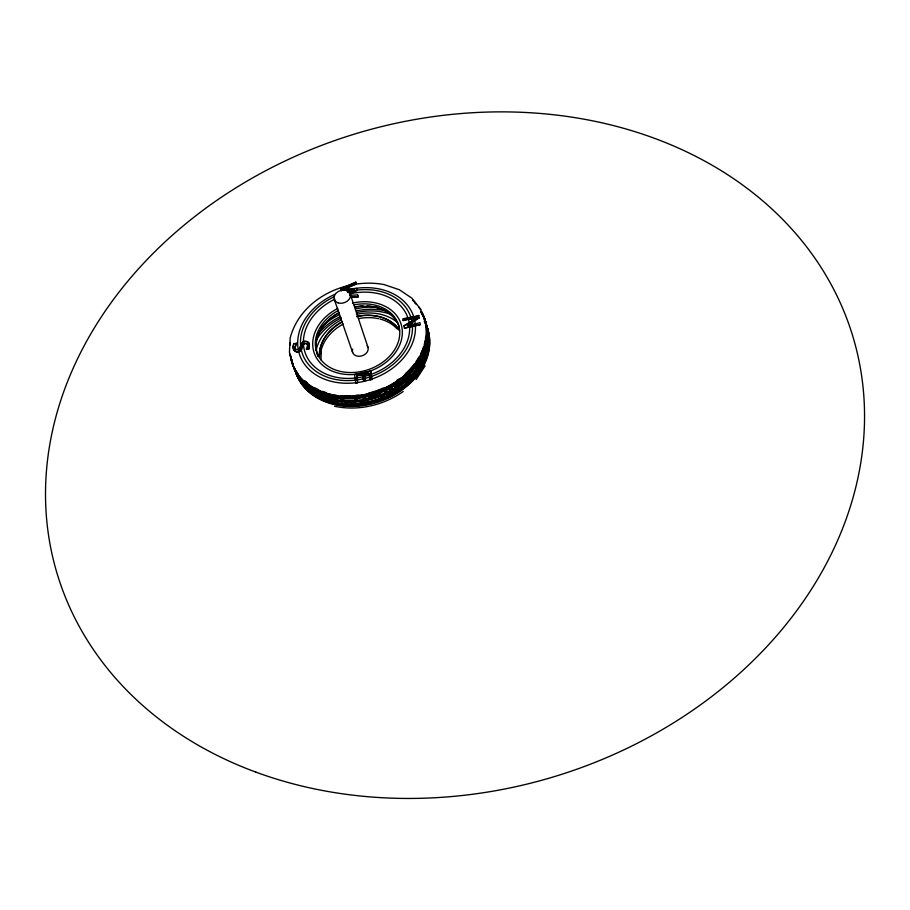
<?xml version="1.0" encoding="UTF-8"?>
<svg xmlns="http://www.w3.org/2000/svg" width="910" height="910" viewBox="0 0 910 910"><rect width="100%" height="100%" fill="white"/><g stroke="black" fill="none" stroke-linecap="round" stroke-linejoin="round"><path stroke-width="1.36" d="M307.671 345.163L306.386 349.156L308.899 348.61L309.468 344.651M295.056 347.938L296.637 343.514L293.85 343.65C291.052 347.757 294.965 354.195 299.879 351.385C303.644 350.009 301.392 341.739 306.92 343.866L307.534 344.583M320.934 359.86L321.275 351.146M293.35 346.062L293.464 349.486M307.546 347.665L307.83 345.584L306.761 343.434C300.607 341.455 301.938 357.607 293.668 349.849M306.363 349.03L309.059 349.042L309.286 343.798M420.909 309.468L411.877 298.184L399.41 289.767L384.145 284.591C345.902 277.3 300.675 298.582 290.21 337.849L289.425 352.363L293.339 366.048M416.098 379.584L425.095 365.888M307.091 348.632L306.545 349.588M296.478 343.081L294.908 346.494L295.375 349.11M302.393 342.831L298.855 349.884M407.487 325.848L419.954 322.675L420.34 324.654L404.427 328.123L403.995 325.825L416.905 317.795L403.096 320.331L416.78 317.351M407.612 323.949L403.995 325.825M409.932 322.413L415.745 318.557M407.35 325.416L419.1 317.67L408.658 325.075M403.232 391.482C383.463 405.325 358.392 411.286 334.641 406.281L334.55 406.269M303.019 342.433L304.623 341.864M340.772 288.55L341.159 290.745L340.772 288.55L355.833 282.1L356.208 284.159L343.661 289.403L356.072 283.727L355.833 282.1M340.92 288.993L355.981 282.532M347.95 292.497L354.377 290.301M349.349 292.406L353.114 290.825M349.372 293.316L356.993 290.142L356.754 288.527L343.514 288.959M349.508 293.759L357.141 290.586L356.754 288.527M403.221 320.775L402.846 318.796L418.839 315.781L404.302 318.944M296.637 343.514L293.85 343.65M410 325.302L416.302 323.937M364.58 374.044L369.141 373.521L364.58 374.044L365.57 380.414L363.659 380.824L362.669 374.454L356.686 375.75L357.721 382.564L355.81 382.974L354.536 374.454L370.666 370.962L371.985 379.481L369.926 379.47L371.985 379.481M356.037 374.59L358.722 373.999M361.406 373.418L366.775 372.258M362.817 374.886L356.686 375.75M362.669 374.454L363.511 380.403L365.57 380.414M341.011 290.301L354.229 289.858M346.437 290.563L353.046 290.347M349.645 295.261L357.687 294.988L358.062 296.99L351.397 297.149M351.249 296.717L358.062 296.99M295.488 349.122C302.188 352.443 299.231 338.292 307.068 341.546A5.187 3.97 -20.4 0 1 308.945 343.047L309.446 344.219M296.012 349.872L295.204 348.689M355.81 382.974L357.721 382.564M334.254 299.379L352.602 352.409M350.202 293.953L367.947 347.176M404.427 328.123L420.34 324.654M418.702 315.338L419.226 318.113M370.666 370.962L371.837 379.049M369.005 373.089L370.063 379.891M357.687 294.988L357.914 296.558M367.151 345.732A8.11 6.279 -18.6 0 1 361.304 356.037A8.11 6.279 -18.6 0 1 352.625 349.099M307.227 341.978A5.187 3.97 -20.4 0 1 309.104 343.479M319.376 356.959A42.986 33.272 -18.6 0 1 342.399 321.674M356.629 316.441A42.986 33.272 -18.6 0 1 399.069 329.67M319.592 356.936A42.781 33.113 -18.6 0 1 342.49 321.833M356.652 316.623A42.781 33.113 -18.6 0 1 399.57 330.83M320.491 354.081A42.702 33.09 -18.6 0 1 343.263 324.062M358.733 318.591A42.702 33.09 -18.6 0 1 378.549 318.682M379.948 319.012A42.702 33.09 -18.6 0 1 397.26 329.022M424.458 321.776A69.388 53.724 -18.6 0 1 383.292 400.241A69.388 53.724 -18.6 0 1 295.875 372.588M428.348 335.153A68.591 53.11 -18.6 0 1 428.417 349.372M428.2 350.668A68.591 53.11 -18.6 0 1 423.878 363.761M423.298 364.933A68.591 53.11 -18.6 0 1 363.682 404.848M360.895 405.212A68.591 53.11 -18.6 0 1 355.355 405.667M347.199 405.655A68.591 53.11 -18.6 0 1 341.841 405.177M339.202 404.802A68.591 53.11 -18.6 0 1 318.978 398.068M310.879 392.676A68.591 53.11 -18.6 0 1 306.909 389.082M305.908 388.035A68.591 53.11 -18.6 0 1 303.132 384.714M428.178 334.584A68.614 53.121 -18.6 0 1 428.257 348.792M427.131 354.058A68.614 53.121 -18.6 0 1 424.868 360.633M422.513 365.536A68.614 53.121 -18.6 0 1 420.5 369.005M418.202 372.406A68.614 53.121 -18.6 0 1 416.541 374.624M414.778 376.774A68.614 53.121 -18.6 0 1 410.296 381.552M399.82 390.094A68.614 53.121 -18.6 0 1 392.699 394.474M390.208 395.782A68.614 53.121 -18.6 0 1 386.42 397.59M385.135 398.148A68.614 53.121 -18.6 0 1 375.819 401.526M366.252 403.835A68.614 53.121 -18.6 0 1 363.488 404.29M357.926 404.939A68.614 53.121 -18.6 0 1 355.15 405.109M346.994 405.098A68.614 53.121 -18.6 0 1 344.298 404.904M338.998 404.245A68.614 53.121 -18.6 0 1 336.416 403.778M333.902 403.221A68.614 53.121 -18.6 0 1 329.898 402.14M326.007 400.81A68.614 53.121 -18.6 0 1 319.911 398.114M301.267 381.825A68.614 53.121 -18.6 0 1 298.491 376.933M424.287 321.196A69.422 53.736 -18.6 0 1 380.539 400.65A69.422 53.736 -18.6 0 1 294.556 367.936M424.56 321.048A69.49 53.758 -18.6 0 1 380.107 399.308A69.49 53.758 -18.6 0 1 294.351 367.97M425.015 321.73A69.513 53.77 -18.6 0 1 379.925 398.751A69.513 53.77 -18.6 0 1 294.499 368.777M423.867 318.637A69.604 53.792 -18.6 0 1 381.028 396.328A69.604 53.792 -18.6 0 1 294.214 368.345M422.74 315.781A69.695 53.815 -18.6 0 1 381.347 394.428A69.695 53.815 -18.6 0 1 293.589 366.775M292.815 364.057A69.695 53.815 -18.6 0 1 291.996 359.894M420.898 311.732A69.786 53.838 -18.6 0 1 377.138 393.962A69.786 53.838 -18.6 0 1 291.109 356.697M422.047 313.347A69.808 53.849 -18.6 0 1 375.386 393.916A69.808 53.849 -18.6 0 1 290.881 356.128M421.637 311.948A69.888 53.872 -18.6 0 1 374.931 392.563A69.888 53.872 -18.6 0 1 290.347 354.775M414.63 302.598A69.888 53.872 -18.6 0 1 416.416 304.531M425.539 325.359A69.08 53.246 -18.6 0 1 425.607 339.612M425.379 340.92A69.08 53.246 -18.6 0 1 403.471 376.114M401.355 377.843A69.08 53.246 -18.6 0 1 347.825 396.282M346.471 396.271A69.08 53.246 -18.6 0 1 341.034 395.986M338.349 395.702A69.08 53.246 -18.6 0 1 305.134 381.438M425.766 336.416A69.103 53.258 -18.6 0 1 425.436 339.032M425.209 340.351A69.103 53.258 -18.6 0 1 424.299 344.31M423.491 346.96A69.103 53.258 -18.6 0 1 420.829 353.489M418.987 356.993A69.103 53.258 -18.6 0 1 416.086 361.611M414.459 363.852A69.103 53.258 -18.6 0 1 405.337 373.76M399.001 378.924A69.103 53.258 -18.6 0 1 396.76 380.505M383.247 388.035A69.103 53.258 -18.6 0 1 368.436 393.131M358.745 394.986A69.103 53.258 -18.6 0 1 355.947 395.304M350.373 395.679A69.103 53.258 -18.6 0 1 344.901 395.679M326.326 392.665A69.103 53.258 -18.6 0 1 322.413 391.346M318.671 389.787A69.103 53.258 -18.6 0 1 315.122 388.035M306.977 382.644A69.103 53.258 -18.6 0 1 304.918 380.88M420.75 311.686A69.103 53.258 -18.6 0 1 422.593 315.429M418.702 307.023A69.911 53.883 -18.6 0 1 377.866 390.925A69.911 53.883 -18.6 0 1 290.131 354.206M290.074 345.095A69.911 53.883 -18.6 0 1 290.404 342.456M412.56 300.175A69.911 53.883 -18.6 0 1 415.37 302.962M354.058 288.606A60.14 46.228 -18.5 0 1 411.434 345.561A60.14 46.228 -18.5 0 1 314.883 374.158A60.14 46.228 -18.5 0 1 335.335 294.146M345.902 290.392A60.14 46.228 -18.5 0 1 348.61 289.687M412.002 322.117A57.205 43.976 -18.5 0 1 364.262 378.571A57.205 43.976 -18.5 0 1 301.074 348.894M300.687 346.357A57.205 43.976 -18.5 0 1 333.845 296.91M347.597 291.882A57.205 43.976 -18.5 0 1 352.762 290.745M356.697 290.142A57.205 43.976 -18.5 0 1 411.775 320.866M350.577 293.714A54.259 41.712 -18.5 0 1 407.157 341.705A54.259 41.712 -18.5 0 1 321.128 371.599A54.259 41.712 -18.5 0 1 334.846 299.174M352.5 303.053A45.784 35.24 -18.5 0 1 400.4 343.195A45.784 35.24 -18.5 0 1 328.453 369.289A45.784 35.24 -18.5 0 1 337.792 308.388M354.149 304.839A43.134 33.215 -18.5 0 1 397.715 343.548A43.134 33.215 -18.5 0 1 330.046 367.469A43.134 33.215 -18.5 0 1 338.531 310.367M318.307 356.288A43.066 33.192 -18.6 0 1 339.316 312.63M354.911 307.114A43.066 33.192 -18.6 0 1 364.421 306.147M365.752 306.158A43.066 33.192 -18.6 0 1 373.635 306.932M374.886 307.182A43.066 33.192 -18.6 0 1 397.351 322.663M397.92 323.767A43.066 33.192 -18.6 0 1 399.297 327.236M318.113 356.379A43.27 33.352 -18.6 0 1 316.862 352.841M315.952 346.664A43.27 33.352 -18.6 0 1 339.237 312.517M356.265 306.738A43.27 33.352 -18.6 0 1 363.113 306.033M367.139 306.056A43.27 33.352 -18.6 0 1 373.714 306.795M374.965 307.045A43.27 33.352 -18.6 0 1 384.395 310.31M385.601 310.947A43.27 33.352 -18.6 0 1 395.52 319.433M316.168 350.384A47.206 36.559 -18.6 0 1 341.375 319.831M356.527 314.325A47.206 36.559 -18.6 0 1 397.659 322.675M316.134 340.181A53.929 41.826 -18.6 0 1 341.25 317.92M356.879 312.483A53.929 41.826 -18.6 0 1 391.539 314.655M320.957 327.589A58.888 45.682 -18.6 0 1 339.555 314.598M356.356 308.786A58.888 45.682 -18.6 0 1 377.718 307.352M318.489 333.595A56.397 43.748 -18.6 0 1 340.602 316.43M356.697 310.867A56.397 43.748 -18.6 0 1 384.521 310.606M427.7 346.858A68.716 53.144 -18.6 0 1 426.915 350.794M425.323 356.083A68.716 53.144 -18.6 0 1 423.73 359.985M423.139 361.27A68.716 53.144 -18.6 0 1 421.944 363.602M419.18 368.22A68.716 53.144 -18.6 0 1 416.803 371.599M399.217 388.195A68.716 53.144 -18.6 0 1 396.908 389.719M394.519 391.175A68.716 53.144 -18.6 0 1 387.057 395.111M384.498 396.248A68.716 53.144 -18.6 0 1 380.562 397.818M365.592 401.947A68.716 53.144 -18.6 0 1 361.429 402.595M355.855 403.153A68.716 53.144 -18.6 0 1 353.103 403.278M347.665 403.266A68.716 53.144 -18.6 0 1 344.958 403.13M327.873 399.843A68.716 53.144 -18.6 0 1 319.183 396.237M316.805 394.94A68.716 53.144 -18.6 0 1 312.119 391.914M301.324 381.119A68.716 53.144 -18.6 0 1 299.049 377.513M427.165 345.026A68.807 53.167 -18.6 0 1 367.822 399.592A68.807 53.167 -18.6 0 1 297.047 373.259M426.699 343.423A68.887 53.189 -18.6 0 1 425.914 347.358M421.546 359.018A68.887 53.189 -18.6 0 1 419.601 362.51M418.156 364.819A68.887 53.189 -18.6 0 1 415.768 368.197M410.524 374.351A68.887 53.189 -18.6 0 1 394.633 387.08M392.21 388.513A68.887 53.189 -18.6 0 1 389.73 389.867M387.216 391.129A68.887 53.189 -18.6 0 1 384.668 392.324M380.767 393.95A68.887 53.189 -18.6 0 1 368.539 397.738M365.809 398.33A68.887 53.189 -18.6 0 1 363.033 398.83M357.448 399.57A68.887 53.189 -18.6 0 1 354.661 399.797M343.741 399.786A68.887 53.189 -18.6 0 1 341.045 399.547M335.767 398.796A68.887 53.189 -18.6 0 1 333.208 398.296M330.603 397.67A68.887 53.189 -18.6 0 1 326.622 396.498M316.76 392.29A68.887 53.189 -18.6 0 1 313.12 390.14M300.402 378.298A68.887 53.189 -18.6 0 1 298.924 376.149M426.164 341.58A68.978 53.224 -18.6 0 1 415.222 366.366M412.594 369.631A68.978 53.224 -18.6 0 1 406.122 376.262M404.074 378.048A68.978 53.224 -18.6 0 1 366.548 396.248M363.795 396.794A68.978 53.224 -18.6 0 1 358.221 397.636M355.423 397.909A68.978 53.224 -18.6 0 1 348.519 398.193M347.165 398.182A68.978 53.224 -18.6 0 1 341.739 397.897M339.055 397.613A68.978 53.224 -18.6 0 1 333.811 396.771M331.274 396.214A68.978 53.224 -18.6 0 1 317.226 391.107M316.077 390.504A68.978 53.224 -18.6 0 1 306.886 384.236M298.218 374.363A68.978 53.224 -18.6 0 1 296.285 371.03M427.859 347.427A68.682 53.133 -18.6 0 1 423.901 360.553M423.298 361.839A68.682 53.133 -18.6 0 1 414.357 375.409M413.515 376.387A68.682 53.133 -18.6 0 1 350.577 403.881M346.517 403.767A68.682 53.133 -18.6 0 1 341.148 403.289M338.509 402.914A68.682 53.133 -18.6 0 1 333.401 401.901M332.059 401.56A68.682 53.133 -18.6 0 1 319.399 396.783M310.151 390.799A68.682 53.133 -18.6 0 1 306.17 387.194M425.209 344.947A69.012 53.224 -18.6 0 1 423.116 351.556M421.41 355.446A69.012 53.224 -18.6 0 1 419.567 358.95M418.179 361.27A69.012 53.224 -18.6 0 1 415.87 364.683M412.423 369.05A69.012 53.224 -18.6 0 1 409.784 371.962M402.846 378.355A69.012 53.224 -18.6 0 1 399.615 380.846M393.859 384.702A69.012 53.224 -18.6 0 1 391.436 386.136M388.957 387.489A69.012 53.224 -18.6 0 1 366.355 395.691M360.815 396.703A69.012 53.224 -18.6 0 1 358.017 397.067M352.432 397.534A69.012 53.224 -18.6 0 1 348.314 397.636M346.96 397.613A69.012 53.224 -18.6 0 1 344.242 397.522M338.85 397.044A69.012 53.224 -18.6 0 1 336.2 396.669M308.797 385.396A69.012 53.224 -18.6 0 1 306.67 383.679M338.076 302.859A8.429 6.359 -18.5 0 0 350.475 295.602A8.429 6.359 -18.5 0 0 338.156 291.587A8.429 6.359 -18.5 0 0 338.076 302.859M255.778 772.089A415.176 336.438 -16.3 0 0 864.5 410.945A415.176 336.438 -16.3 0 0 244.79 182.444A415.176 336.438 -16.3 0 0 255.778 772.089"/></g></svg>
